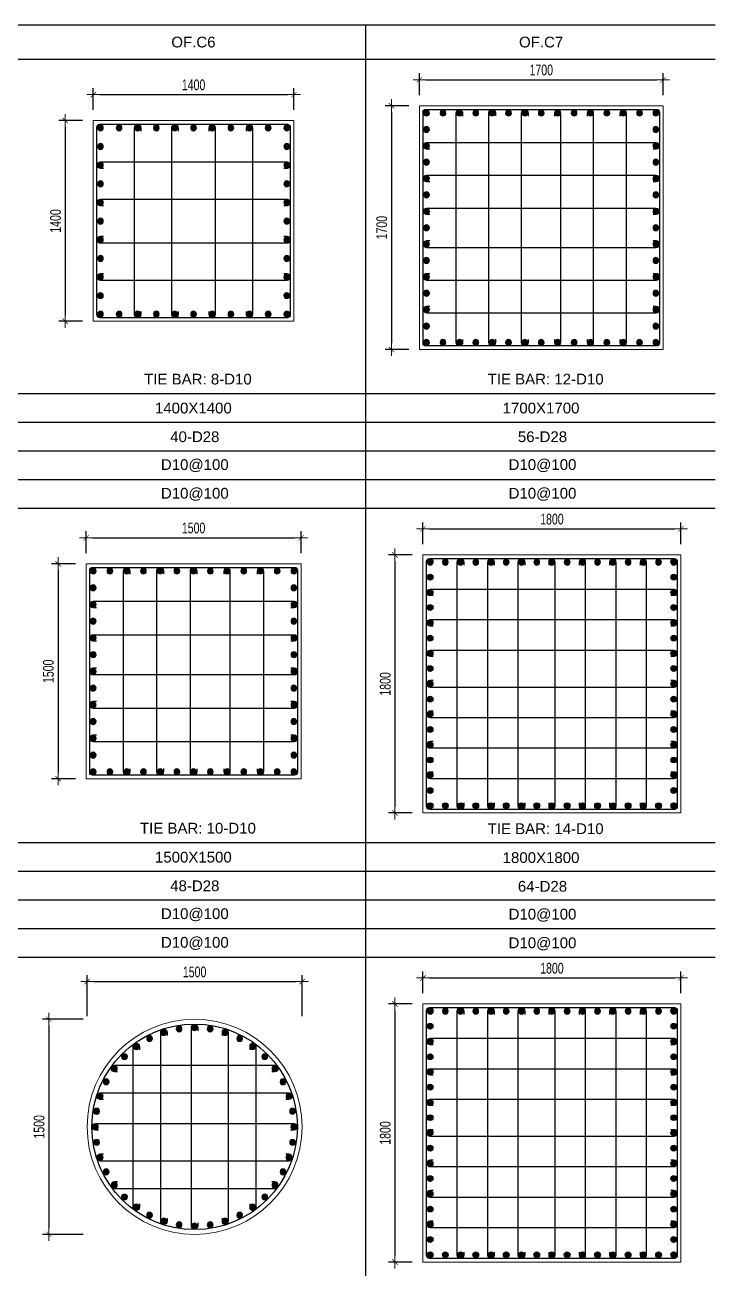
# Model space of a CAD drawing. Header units: millimetres. Extents: x 49323 to 380960, y -6102 to 181761.
# Drawn here: x 346985 to 351801, y 75214 to 83894 of the extents above; entities that cross this region are included whole.
import ezdxf
from ezdxf.enums import TextEntityAlignment as Align

# ---------------------------------------------------------------- set-up
doc = ezdxf.new("R2010")
doc.units = ezdxf.units.MM
doc.linetypes.add('CENTER2', pattern=[1.125, 0.75, -0.125, 0.125, -0.125])
doc.layers.get('Defpoints').update_dxf_attribs({"color": 151, "lineweight": 9})
for name, color, linetype in [('2', 2, 'Continuous'), ('CEN', 1, 'CENTER2'), ('STL', 3, 'Continuous'), ('TIT1', 3, 'Continuous')]:
    doc.layers.add(name, color=color, linetype=linetype)
doc.layers.add('NDC_S_CONTINUOUS', color=3, linetype='Continuous', lineweight=20)
doc.layers.add('NDC_S_DIM', color=1, linetype='Continuous', lineweight=15)
doc.styles.add('NDC_ARIAL', font='arial.ttf', dxfattribs={"width": 0.85})
doc.styles.add('NDC_DIM', font='', dxfattribs={"width": 0.75})
doc.styles.get('NDC_DIM').set_extended_font_data('Dotum')
doc.dimstyles.new('NDC_dim_30', dxfattribs={"dimscale": 30, "dimtxt": 2.5, "dimasz": 1.5, "dimexe": 1.5, "dimexo": 2.5, "dimgap": 1, "dimtad": 1, "dimdec": 0, "dimzin": 0, "dimdsep": 46, "dimtxsty": 'NDC_DIM', "dimblk": 'DIMMARK', "dimcen": 0.09, "dimdle": 1.2, "dimclrd": 1, "dimclre": 1, "dimclrt": 3, "dimadec": 0, "dimazin": 0, "dimtfac": 1, "dimtdec": 0, "dimtix": 1, "dimtofl": 0, "dimtmove": 0, "dimatfit": 3, "dimfxl": 8, "dimfxlon": 1, "dimtolj": 1, "dimtzin": 0, "dimarcsym": 0})

# ---------------------------------------------------------------- blocks, each defined once
blk = doc.blocks.new('8')
at = {"layer": '2'}
blk.add_hatch(color=256, dxfattribs=at).paths.add_polyline_path([(20, 0, 0.386127), (1.9, 19.9), (-1.9, 19.9, 0.386127), (-20, 0, 1)])
blk.add_circle((0, 0), 20, dxfattribs=at)
blk = doc.blocks.new('5')
at = {"layer": 'CEN', "rotation": 180}
blk.add_blockref('8', (0, 0), dxfattribs=at)
blk = doc.blocks.new('*U1890')
at = {"layer": 'STL', "xscale": -1}
blk.add_blockref('5', (0, 0), dxfattribs=at)
blk = doc.blocks.new('*U1881')
at = {"layer": 'NDC_S_DIM', "color": 0, "linetype": 'ByBlock', "lineweight": -2, "transparency": 16777216}
for p, rotation in [((295825.5, 68465.1), 27.00000000000001), ((295925.9, 68506.7), 18.00000000000001), ((296031.5, 68532), 8.999999999999943), ((296248.1, 68532), 351.0000000000001), ((296353.7, 68506.7), 342.0000000000001), ((296454, 68465.1), 333), ((295732.9, 68408.3), 36), ((296546.6, 68408.3), 324), ((295650.3, 68337.8), 45.00000000000001), ((296629.2, 68337.8), 315), ((295579.8, 68255.2), 54), ((296699.8, 68255.2), 306), ((295523, 68162.6), 63), ((296756.5, 68162.6), 297), ((295481.5, 68062.3), 72), ((296798.1, 68062.3), 288), ((295456.1, 67956.6), 81), ((296823.5, 67956.6), 279), ((295447.6, 67848.4), 90), ((296832, 67848.4), 270), ((295456.1, 67740.1), 99.00000000000001), ((296823.5, 67740.1), 261), ((295481.5, 67634.5), 108), ((296798.1, 67634.5), 252), ((295523, 67534.1), 117), ((296756.5, 67534.1), 243), ((295579.8, 67441.5), 126), ((296699.8, 67441.5), 234), ((295650.3, 67358.9), 135), ((296629.2, 67358.9), 225.0000000000001), ((295732.9, 67288.4), 144), ((296546.6, 67288.4), 216), ((295825.5, 67231.6), 153), ((295925.9, 67190), 162.0000000000001), ((296031.5, 67164.7), 171), ((296248.1, 67164.7), 189), ((296353.7, 67190), 197.9999999999999), ((296454, 67231.6), 207), ((296139.8, 67156.2), 180)]:
    blk.add_blockref('*U1890', p, dxfattribs=dict(at, rotation=rotation))
blk.add_blockref('*U1890', (296139.8, 68540.5), dxfattribs=at)
blk = doc.blocks.new('DIMMARK')
at = {"layer": 'NDC_S_DIM', "color": 1}
blk.add_line((-1.5, 0), (1, 0), dxfattribs=at)
at = {"layer": 'NDC_S_DIM', "color": 2, "const_width": 0.1}
blk.add_lwpolyline([(-0.42, -0.42), (0.42, 0.42)], dxfattribs=at)
blk = doc.blocks.new('*D1907')
at = {"layer": 'Defpoints', "color": 0, "ltscale": 40, "transparency": 16777216}
for p in [(348919.4, 77219.7), (347419.4, 76207), (348919.4, 76207)]:
    blk.add_point(p, dxfattribs=at)
at = {"layer": 'NDC_S_DIM', "color": 1, "lineweight": -2, "ltscale": 40, "transparency": 16777216}
for p, q in [((347419.4, 76979.7), (347419.4, 77264.7)), ((348919.4, 76979.7), (348919.4, 77264.7)), ((347464.4, 77219.7), (348874.4, 77219.7))]:
    blk.add_line(p, q, dxfattribs=at)
at = {"layer": 'NDC_S_DIM', "color": 1, "lineweight": -2, "ltscale": 40, "transparency": 16777216, "xscale": 45, "yscale": 45, "zscale": 45, "rotation": 180}
blk.add_blockref('DIMMARK', (347419.4, 77219.7), dxfattribs=at)
at = {"layer": 'NDC_S_DIM', "color": 1, "lineweight": -2, "ltscale": 40, "transparency": 16777216, "xscale": 45, "yscale": 45, "zscale": 45}
blk.add_blockref('DIMMARK', (348919.4, 77219.7), dxfattribs=at)
at = {"layer": 'NDC_S_DIM', "color": 3, "ltscale": 40, "transparency": 16777216, "insert": (348169.4, 77287.3), "char_height": 75, "attachment_point": 5, "style": 'NDC_DIM'}
blk.add_mtext('\\A1;1500', dxfattribs=at)
blk = doc.blocks.new('*D1908')
at = {"layer": 'Defpoints', "color": 0, "ltscale": 40, "transparency": 16777216}
for p in [(348169.4, 76957), (347152.1, 75457), (348169.4, 75457)]:
    blk.add_point(p, dxfattribs=at)
at = {"layer": 'NDC_S_DIM', "color": 1, "lineweight": -2, "ltscale": 40, "transparency": 16777216}
for p, q in [((347392.1, 76957), (347107.1, 76957)), ((347152.1, 76912), (347152.1, 75502)), ((347392.1, 75457), (347107.1, 75457))]:
    blk.add_line(p, q, dxfattribs=at)
at = {"layer": 'NDC_S_DIM', "color": 1, "lineweight": -2, "ltscale": 40, "transparency": 16777216, "xscale": 45, "yscale": 45, "zscale": 45}
for p, rotation in [((347152.1, 76957), 90), ((347152.1, 75457), 270)]:
    blk.add_blockref('DIMMARK', p, dxfattribs=dict(at, rotation=rotation))
at = {"layer": 'NDC_S_DIM', "color": 3, "ltscale": 40, "transparency": 16777216, "insert": (347084.5, 76207), "char_height": 75, "attachment_point": 5, "rotation": 90, "style": 'NDC_DIM'}
blk.add_mtext('\\A1;1500', dxfattribs=at)
blk = doc.blocks.new('*D1909')
at = {"layer": 'Defpoints', "color": 0, "ltscale": 40, "transparency": 16777216}
for p in [(348912.3, 80316.3), (347412.3, 80134.8), (348912.3, 80134.8)]:
    blk.add_point(p, dxfattribs=at)
at = {"layer": 'NDC_S_DIM', "color": 1, "lineweight": -2, "ltscale": 40, "transparency": 16777216}
for p, q in [((347412.3, 80209.8), (347412.3, 80361.3)), ((347457.3, 80316.3), (348867.3, 80316.3)), ((348912.3, 80209.8), (348912.3, 80361.3))]:
    blk.add_line(p, q, dxfattribs=at)
at = {"layer": 'NDC_S_DIM', "color": 1, "lineweight": -2, "ltscale": 40, "transparency": 16777216, "xscale": 45, "yscale": 45, "zscale": 45, "rotation": 180}
blk.add_blockref('DIMMARK', (347412.3, 80316.3), dxfattribs=at)
at = {"layer": 'NDC_S_DIM', "color": 1, "lineweight": -2, "ltscale": 40, "transparency": 16777216, "xscale": 45, "yscale": 45, "zscale": 45}
blk.add_blockref('DIMMARK', (348912.3, 80316.3), dxfattribs=at)
at = {"layer": 'NDC_S_DIM', "color": 3, "ltscale": 40, "transparency": 16777216, "insert": (348162.3, 80383.9), "char_height": 75, "attachment_point": 5, "style": 'NDC_DIM'}
blk.add_mtext('\\A1;1500', dxfattribs=at)
blk = doc.blocks.new('*D1910')
at = {"layer": 'Defpoints', "color": 0, "ltscale": 40, "transparency": 16777216}
for p in [(347412.3, 80134.8), (347216.9, 78634.8), (347412.3, 78634.8)]:
    blk.add_point(p, dxfattribs=at)
at = {"layer": 'NDC_S_DIM', "color": 1, "lineweight": -2, "ltscale": 40, "transparency": 16777216}
for p, q in [((347337.3, 80134.8), (347171.9, 80134.8)), ((347216.9, 80089.8), (347216.9, 78679.8)), ((347337.3, 78634.8), (347171.9, 78634.8))]:
    blk.add_line(p, q, dxfattribs=at)
at = {"layer": 'NDC_S_DIM', "color": 1, "lineweight": -2, "ltscale": 40, "transparency": 16777216, "xscale": 45, "yscale": 45, "zscale": 45}
for p, rotation in [((347216.9, 80134.8), 90), ((347216.9, 78634.8), 270)]:
    blk.add_blockref('DIMMARK', p, dxfattribs=dict(at, rotation=rotation))
at = {"layer": 'NDC_S_DIM', "color": 3, "ltscale": 40, "transparency": 16777216, "insert": (347149.3, 79384.8), "char_height": 75, "attachment_point": 5, "rotation": 90, "style": 'NDC_DIM'}
blk.add_mtext('\\A1;1500', dxfattribs=at)
blk = doc.blocks.new('*U1893')
at = {"layer": 'STL', "xscale": -1, "rotation": 270}
blk.add_blockref('5', (0, 0), dxfattribs=at)
blk = doc.blocks.new('*U1894')
at = {"layer": 'NDC_S_DIM', "color": 0, "linetype": 'ByBlock', "lineweight": -2, "transparency": 16777216}
for p in [(306243.8, 76813.8), (306360.5, 76813.8), (306477.2, 76813.8), (306593.9, 76813.8), (306710.6, 76813.8), (306827.3, 76813.8), (306944, 76813.8), (307060.7, 76813.8), (307177.4, 76813.8), (307294.1, 76813.8), (307410.8, 76813.8), (307527.5, 76813.8), (307644.2, 76813.8)]:
    blk.add_blockref('*U1893', p, dxfattribs=at)
blk = doc.blocks.new('*U1895')
at = {"layer": 'STL', "xscale": -1, "rotation": 270}
blk.add_blockref('5', (0, 0), dxfattribs=at)
blk = doc.blocks.new('*U1896')
at = {"layer": 'NDC_S_DIM', "color": 0, "linetype": 'ByBlock', "lineweight": -2, "transparency": 16777216}
for p in [(306243.8, 76813.8), (306360.5, 76813.8), (306477.2, 76813.8), (306593.9, 76813.8), (306710.6, 76813.8), (306827.3, 76813.8), (306944, 76813.8), (307060.7, 76813.8), (307177.4, 76813.8), (307294.1, 76813.8), (307410.8, 76813.8), (307527.5, 76813.8), (307644.2, 76813.8)]:
    blk.add_blockref('*U1895', p, dxfattribs=at)
blk = doc.blocks.new('*U1897')
at = {"layer": 'STL', "xscale": -1, "rotation": 270}
blk.add_blockref('5', (0, 0), dxfattribs=at)
blk = doc.blocks.new('*U1898')
at = {"layer": 'NDC_S_DIM', "color": 0, "linetype": 'ByBlock', "lineweight": -2, "transparency": 16777216}
for p in [(306243.8, 76813.8), (306360.5, 76813.8), (306477.2, 76813.8), (306593.9, 76813.8), (306710.6, 76813.8), (306827.3, 76813.8), (306944, 76813.8), (307060.7, 76813.8), (307177.4, 76813.8), (307294.1, 76813.8), (307410.8, 76813.8), (307527.5, 76813.8), (307644.2, 76813.8)]:
    blk.add_blockref('*U1897', p, dxfattribs=at)
blk = doc.blocks.new('*U1891')
at = {"layer": 'STL', "xscale": -1, "rotation": 270}
blk.add_blockref('5', (0, 0), dxfattribs=at)
blk = doc.blocks.new('*U1892')
at = {"layer": 'NDC_S_DIM', "color": 0, "linetype": 'ByBlock', "lineweight": -2, "transparency": 16777216}
for p in [(306243.8, 76813.8), (306360.5, 76813.8), (306477.2, 76813.8), (306593.9, 76813.8), (306710.6, 76813.8), (306827.3, 76813.8), (306944, 76813.8), (307060.7, 76813.8), (307177.4, 76813.8), (307294.1, 76813.8), (307410.8, 76813.8), (307527.5, 76813.8), (307644.2, 76813.8)]:
    blk.add_blockref('*U1891', p, dxfattribs=at)
blk = doc.blocks.new('*D1911')
at = {"layer": 'Defpoints', "color": 0, "ltscale": 40, "transparency": 16777216}
for p in [(348862.3, 83407.6), (347462.3, 83226), (348862.3, 83226)]:
    blk.add_point(p, dxfattribs=at)
at = {"layer": 'NDC_S_DIM', "color": 1, "lineweight": -2, "ltscale": 40, "transparency": 16777216}
for p, q in [((347462.3, 83301), (347462.3, 83452.6)), ((348862.3, 83301), (348862.3, 83452.6)), ((347507.3, 83407.6), (348817.3, 83407.6))]:
    blk.add_line(p, q, dxfattribs=at)
at = {"layer": 'NDC_S_DIM', "color": 1, "lineweight": -2, "ltscale": 40, "transparency": 16777216, "xscale": 45, "yscale": 45, "zscale": 45, "rotation": 180}
blk.add_blockref('DIMMARK', (347462.3, 83407.6), dxfattribs=at)
at = {"layer": 'NDC_S_DIM', "color": 1, "lineweight": -2, "ltscale": 40, "transparency": 16777216, "xscale": 45, "yscale": 45, "zscale": 45}
blk.add_blockref('DIMMARK', (348862.3, 83407.6), dxfattribs=at)
at = {"layer": 'NDC_S_DIM', "color": 3, "ltscale": 40, "transparency": 16777216, "insert": (348162.3, 83475.2), "char_height": 75, "attachment_point": 5, "style": 'NDC_DIM'}
blk.add_mtext('\\A1;1400', dxfattribs=at)
blk = doc.blocks.new('*D1912')
at = {"layer": 'Defpoints', "color": 0, "ltscale": 40, "transparency": 16777216}
for p in [(347462.3, 83226), (347266.9, 81826), (347462.3, 81826)]:
    blk.add_point(p, dxfattribs=at)
at = {"layer": 'NDC_S_DIM', "color": 1, "lineweight": -2, "ltscale": 40, "transparency": 16777216}
for p, q in [((347387.3, 83226), (347221.9, 83226)), ((347266.9, 83181), (347266.9, 81871)), ((347387.3, 81826), (347221.9, 81826))]:
    blk.add_line(p, q, dxfattribs=at)
at = {"layer": 'NDC_S_DIM', "color": 1, "lineweight": -2, "ltscale": 40, "transparency": 16777216, "xscale": 45, "yscale": 45, "zscale": 45}
for p, rotation in [((347266.9, 83226), 90), ((347266.9, 81826), 270)]:
    blk.add_blockref('DIMMARK', p, dxfattribs=dict(at, rotation=rotation))
at = {"layer": 'NDC_S_DIM', "color": 3, "ltscale": 40, "transparency": 16777216, "insert": (347199.3, 82526), "char_height": 75, "attachment_point": 5, "rotation": 90, "style": 'NDC_DIM'}
blk.add_mtext('\\A1;1400', dxfattribs=at)
blk = doc.blocks.new('*U1882')
at = {"layer": 'STL', "xscale": -1, "rotation": 270}
blk.add_blockref('5', (0, 0), dxfattribs=at)
blk = doc.blocks.new('*U1883')
at = {"layer": 'NDC_S_DIM', "color": 0, "linetype": 'ByBlock', "lineweight": -2, "transparency": 16777216}
for p in [(306343.8, 79984.3), (306473.8, 79984.3), (306603.8, 79984.3), (306733.9, 79984.3), (306863.9, 79984.3), (306994, 79984.3), (307124, 79984.3), (307254.1, 79984.3), (307384.1, 79984.3), (307514.2, 79984.3), (307644.2, 79984.3)]:
    blk.add_blockref('*U1882', p, dxfattribs=at)
blk = doc.blocks.new('*U1851')
at = {"layer": 'STL', "xscale": -1, "rotation": 270}
blk.add_blockref('5', (0, 0), dxfattribs=at)
blk = doc.blocks.new('*U1852')
at = {"layer": 'NDC_S_DIM', "color": 0, "linetype": 'ByBlock', "lineweight": -2, "transparency": 16777216}
for p in [(306343.8, 79984.3), (306473.8, 79984.3), (306603.8, 79984.3), (306733.9, 79984.3), (306863.9, 79984.3), (306994, 79984.3), (307124, 79984.3), (307254.1, 79984.3), (307384.1, 79984.3), (307514.2, 79984.3), (307644.2, 79984.3)]:
    blk.add_blockref('*U1851', p, dxfattribs=at)
blk = doc.blocks.new('*U1833')
at = {"layer": 'STL', "xscale": -1, "rotation": 270}
blk.add_blockref('5', (0, 0), dxfattribs=at)
blk = doc.blocks.new('*U1834')
at = {"layer": 'NDC_S_DIM', "color": 0, "linetype": 'ByBlock', "lineweight": -2, "transparency": 16777216}
for p in [(306343.8, 79984.3), (306473.8, 79984.3), (306603.8, 79984.3), (306733.9, 79984.3), (306863.9, 79984.3), (306994, 79984.3), (307124, 79984.3), (307254.1, 79984.3), (307384.1, 79984.3), (307514.2, 79984.3), (307644.2, 79984.3)]:
    blk.add_blockref('*U1833', p, dxfattribs=at)
blk = doc.blocks.new('*U1835')
at = {"layer": 'STL', "xscale": -1, "rotation": 270}
blk.add_blockref('5', (0, 0), dxfattribs=at)
blk = doc.blocks.new('*U1836')
at = {"layer": 'NDC_S_DIM', "color": 0, "linetype": 'ByBlock', "lineweight": -2, "transparency": 16777216}
for p in [(306343.8, 79984.3), (306473.8, 79984.3), (306603.8, 79984.3), (306733.9, 79984.3), (306863.9, 79984.3), (306994, 79984.3), (307124, 79984.3), (307254.1, 79984.3), (307384.1, 79984.3), (307514.2, 79984.3), (307644.2, 79984.3)]:
    blk.add_blockref('*U1835', p, dxfattribs=at)
blk = doc.blocks.new('*D1923')
at = {"layer": 'Defpoints', "color": 0, "ltscale": 40, "transparency": 16777216}
for p in [(351562.7, 77245.5), (349762.7, 77063.9), (351562.7, 77063.9)]:
    blk.add_point(p, dxfattribs=at)
at = {"layer": 'NDC_S_DIM', "color": 1, "lineweight": -2, "ltscale": 40, "transparency": 16777216}
for p, q in [((349762.7, 77138.9), (349762.7, 77290.5)), ((351562.7, 77138.9), (351562.7, 77290.5)), ((349807.7, 77245.5), (351517.7, 77245.5))]:
    blk.add_line(p, q, dxfattribs=at)
at = {"layer": 'NDC_S_DIM', "color": 1, "lineweight": -2, "ltscale": 40, "transparency": 16777216, "xscale": 45, "yscale": 45, "zscale": 45, "rotation": 180}
blk.add_blockref('DIMMARK', (349762.7, 77245.5), dxfattribs=at)
at = {"layer": 'NDC_S_DIM', "color": 1, "lineweight": -2, "ltscale": 40, "transparency": 16777216, "xscale": 45, "yscale": 45, "zscale": 45}
blk.add_blockref('DIMMARK', (351562.7, 77245.5), dxfattribs=at)
at = {"layer": 'NDC_S_DIM', "color": 3, "ltscale": 40, "transparency": 16777216, "insert": (350662.7, 77313.1), "char_height": 75, "attachment_point": 5, "style": 'NDC_DIM'}
blk.add_mtext('\\A1;1800', dxfattribs=at)
blk = doc.blocks.new('*D1924')
at = {"layer": 'Defpoints', "color": 0, "ltscale": 40, "transparency": 16777216}
for p in [(349762.7, 77063.9), (349567.4, 75263.9), (349762.7, 75263.9)]:
    blk.add_point(p, dxfattribs=at)
at = {"layer": 'NDC_S_DIM', "color": 1, "lineweight": -2, "ltscale": 40, "transparency": 16777216}
for p, q in [((349687.7, 77063.9), (349522.4, 77063.9)), ((349567.4, 77018.9), (349567.4, 75308.9)), ((349687.7, 75263.9), (349522.4, 75263.9))]:
    blk.add_line(p, q, dxfattribs=at)
at = {"layer": 'NDC_S_DIM', "color": 1, "lineweight": -2, "ltscale": 40, "transparency": 16777216, "xscale": 45, "yscale": 45, "zscale": 45}
for p, rotation in [((349567.4, 77063.9), 90), ((349567.4, 75263.9), 270)]:
    blk.add_blockref('DIMMARK', p, dxfattribs=dict(at, rotation=rotation))
at = {"layer": 'NDC_S_DIM', "color": 3, "ltscale": 40, "transparency": 16777216, "insert": (349499.8, 76163.9), "char_height": 75, "attachment_point": 5, "rotation": 90, "style": 'NDC_DIM'}
blk.add_mtext('\\A1;1800', dxfattribs=at)
blk = doc.blocks.new('*U1866')
at = {"layer": 'STL', "xscale": -1, "rotation": 270}
blk.add_blockref('5', (0, 0), dxfattribs=at)
blk = doc.blocks.new('*U1867')
at = {"layer": 'NDC_S_DIM', "color": 0, "linetype": 'ByBlock', "lineweight": -2, "transparency": 16777216}
for p in [(308694.2, 70751.5), (308800.5, 70751.5), (308906.8, 70751.5), (309013.1, 70751.5), (309119.4, 70751.5), (309225.6, 70751.5), (309331.9, 70751.5), (309438.2, 70751.5), (309544.5, 70751.5), (309650.7, 70751.5), (309757, 70751.5), (309863.3, 70751.5), (309969.6, 70751.5), (310075.9, 70751.5), (310182.1, 70751.5), (310288.4, 70751.5), (310394.7, 70751.5)]:
    blk.add_blockref('*U1866', p, dxfattribs=at)
blk = doc.blocks.new('*U1868')
at = {"layer": 'STL', "xscale": -1, "rotation": 270}
blk.add_blockref('5', (0, 0), dxfattribs=at)
blk = doc.blocks.new('*U1869')
at = {"layer": 'NDC_S_DIM', "color": 0, "linetype": 'ByBlock', "lineweight": -2, "transparency": 16777216}
for p in [(308694.2, 70751.5), (308800.5, 70751.5), (308906.8, 70751.5), (309013.1, 70751.5), (309119.4, 70751.5), (309225.6, 70751.5), (309331.9, 70751.5), (309438.2, 70751.5), (309544.5, 70751.5), (309650.7, 70751.5), (309757, 70751.5), (309863.3, 70751.5), (309969.6, 70751.5), (310075.9, 70751.5), (310182.1, 70751.5), (310288.4, 70751.5), (310394.7, 70751.5)]:
    blk.add_blockref('*U1868', p, dxfattribs=at)
blk = doc.blocks.new('*U1848')
at = {"layer": 'STL', "xscale": -1, "rotation": 270}
blk.add_blockref('5', (0, 0), dxfattribs=at)
blk = doc.blocks.new('*U1874')
at = {"layer": 'NDC_S_DIM', "color": 0, "linetype": 'ByBlock', "lineweight": -2, "transparency": 16777216}
for p in [(308694.2, 70751.5), (308800.5, 70751.5), (308906.8, 70751.5), (309013.1, 70751.5), (309119.4, 70751.5), (309225.6, 70751.5), (309331.9, 70751.5), (309438.2, 70751.5), (309544.5, 70751.5), (309650.7, 70751.5), (309757, 70751.5), (309863.3, 70751.5), (309969.6, 70751.5), (310075.9, 70751.5), (310182.1, 70751.5), (310288.4, 70751.5), (310394.7, 70751.5)]:
    blk.add_blockref('*U1848', p, dxfattribs=at)
blk = doc.blocks.new('*U1864')
at = {"layer": 'STL', "xscale": -1, "rotation": 270}
blk.add_blockref('5', (0, 0), dxfattribs=at)
blk = doc.blocks.new('*U1865')
at = {"layer": 'NDC_S_DIM', "color": 0, "linetype": 'ByBlock', "lineweight": -2, "transparency": 16777216}
for p in [(308694.2, 70751.5), (308800.5, 70751.5), (308906.8, 70751.5), (309013.1, 70751.5), (309119.4, 70751.5), (309225.6, 70751.5), (309331.9, 70751.5), (309438.2, 70751.5), (309544.5, 70751.5), (309650.7, 70751.5), (309757, 70751.5), (309863.3, 70751.5), (309969.6, 70751.5), (310075.9, 70751.5), (310182.1, 70751.5), (310288.4, 70751.5), (310394.7, 70751.5)]:
    blk.add_blockref('*U1864', p, dxfattribs=at)
blk = doc.blocks.new('*D1925')
at = {"layer": 'Defpoints', "color": 0, "ltscale": 40, "transparency": 16777216}
for p in [(351562.7, 80378.2), (349762.7, 80196.6), (351562.7, 80196.6)]:
    blk.add_point(p, dxfattribs=at)
at = {"layer": 'NDC_S_DIM', "color": 1, "lineweight": -2, "ltscale": 40, "transparency": 16777216}
for p, q in [((349762.7, 80271.6), (349762.7, 80423.2)), ((349807.7, 80378.2), (351517.7, 80378.2)), ((351562.7, 80271.6), (351562.7, 80423.2))]:
    blk.add_line(p, q, dxfattribs=at)
at = {"layer": 'NDC_S_DIM', "color": 1, "lineweight": -2, "ltscale": 40, "transparency": 16777216, "xscale": 45, "yscale": 45, "zscale": 45, "rotation": 180}
blk.add_blockref('DIMMARK', (349762.7, 80378.2), dxfattribs=at)
at = {"layer": 'NDC_S_DIM', "color": 1, "lineweight": -2, "ltscale": 40, "transparency": 16777216, "xscale": 45, "yscale": 45, "zscale": 45}
blk.add_blockref('DIMMARK', (351562.7, 80378.2), dxfattribs=at)
at = {"layer": 'NDC_S_DIM', "color": 3, "ltscale": 40, "transparency": 16777216, "insert": (350662.7, 80445.8), "char_height": 75, "attachment_point": 5, "style": 'NDC_DIM'}
blk.add_mtext('\\A1;1800', dxfattribs=at)
blk = doc.blocks.new('*D1926')
at = {"layer": 'Defpoints', "color": 0, "ltscale": 40, "transparency": 16777216}
for p in [(349762.7, 80196.6), (349567.4, 78396.6), (349762.7, 78396.6)]:
    blk.add_point(p, dxfattribs=at)
at = {"layer": 'NDC_S_DIM', "color": 1, "lineweight": -2, "ltscale": 40, "transparency": 16777216}
for p, q in [((349687.7, 80196.6), (349522.4, 80196.6)), ((349567.4, 80151.6), (349567.4, 78441.6)), ((349687.7, 78396.6), (349522.4, 78396.6))]:
    blk.add_line(p, q, dxfattribs=at)
at = {"layer": 'NDC_S_DIM', "color": 1, "lineweight": -2, "ltscale": 40, "transparency": 16777216, "xscale": 45, "yscale": 45, "zscale": 45}
for p, rotation in [((349567.4, 80196.6), 90), ((349567.4, 78396.6), 270)]:
    blk.add_blockref('DIMMARK', p, dxfattribs=dict(at, rotation=rotation))
at = {"layer": 'NDC_S_DIM', "color": 3, "ltscale": 40, "transparency": 16777216, "insert": (349499.8, 79296.6), "char_height": 75, "attachment_point": 5, "rotation": 90, "style": 'NDC_DIM'}
blk.add_mtext('\\A1;1800', dxfattribs=at)
blk = doc.blocks.new('*U1837')
at = {"layer": 'STL', "xscale": -1, "rotation": 270}
blk.add_blockref('5', (0, 0), dxfattribs=at)
blk = doc.blocks.new('*U1838')
at = {"layer": 'NDC_S_DIM', "color": 0, "linetype": 'ByBlock', "lineweight": -2, "transparency": 16777216}
for p in [(308694.2, 70751.5), (308800.5, 70751.5), (308906.8, 70751.5), (309013.1, 70751.5), (309119.4, 70751.5), (309225.6, 70751.5), (309331.9, 70751.5), (309438.2, 70751.5), (309544.5, 70751.5), (309650.7, 70751.5), (309757, 70751.5), (309863.3, 70751.5), (309969.6, 70751.5), (310075.9, 70751.5), (310182.1, 70751.5), (310288.4, 70751.5), (310394.7, 70751.5)]:
    blk.add_blockref('*U1837', p, dxfattribs=at)
blk = doc.blocks.new('*U1875')
at = {"layer": 'STL', "xscale": -1, "rotation": 270}
blk.add_blockref('5', (0, 0), dxfattribs=at)
blk = doc.blocks.new('*U1876')
at = {"layer": 'NDC_S_DIM', "color": 0, "linetype": 'ByBlock', "lineweight": -2, "transparency": 16777216}
for p in [(308694.2, 70751.5), (308800.5, 70751.5), (308906.8, 70751.5), (309013.1, 70751.5), (309119.4, 70751.5), (309225.6, 70751.5), (309331.9, 70751.5), (309438.2, 70751.5), (309544.5, 70751.5), (309650.7, 70751.5), (309757, 70751.5), (309863.3, 70751.5), (309969.6, 70751.5), (310075.9, 70751.5), (310182.1, 70751.5), (310288.4, 70751.5), (310394.7, 70751.5)]:
    blk.add_blockref('*U1875', p, dxfattribs=at)
blk = doc.blocks.new('*U1877')
at = {"layer": 'STL', "xscale": -1, "rotation": 270}
blk.add_blockref('5', (0, 0), dxfattribs=at)
blk = doc.blocks.new('*U1878')
at = {"layer": 'NDC_S_DIM', "color": 0, "linetype": 'ByBlock', "lineweight": -2, "transparency": 16777216}
for p in [(308694.2, 70751.5), (308800.5, 70751.5), (308906.8, 70751.5), (309013.1, 70751.5), (309119.4, 70751.5), (309225.6, 70751.5), (309331.9, 70751.5), (309438.2, 70751.5), (309544.5, 70751.5), (309650.7, 70751.5), (309757, 70751.5), (309863.3, 70751.5), (309969.6, 70751.5), (310075.9, 70751.5), (310182.1, 70751.5), (310288.4, 70751.5), (310394.7, 70751.5)]:
    blk.add_blockref('*U1877', p, dxfattribs=at)
blk = doc.blocks.new('*U1872')
at = {"layer": 'STL', "xscale": -1, "rotation": 270}
blk.add_blockref('5', (0, 0), dxfattribs=at)
blk = doc.blocks.new('*U1873')
at = {"layer": 'NDC_S_DIM', "color": 0, "linetype": 'ByBlock', "lineweight": -2, "transparency": 16777216}
for p in [(308694.2, 70751.5), (308800.5, 70751.5), (308906.8, 70751.5), (309013.1, 70751.5), (309119.4, 70751.5), (309225.6, 70751.5), (309331.9, 70751.5), (309438.2, 70751.5), (309544.5, 70751.5), (309650.7, 70751.5), (309757, 70751.5), (309863.3, 70751.5), (309969.6, 70751.5), (310075.9, 70751.5), (310182.1, 70751.5), (310288.4, 70751.5), (310394.7, 70751.5)]:
    blk.add_blockref('*U1872', p, dxfattribs=at)
blk = doc.blocks.new('*U1879')
at = {"layer": 'STL', "xscale": -1, "rotation": 270}
blk.add_blockref('5', (0, 0), dxfattribs=at)
blk = doc.blocks.new('*U1853')
at = {"layer": 'NDC_S_DIM', "color": 0, "linetype": 'ByBlock', "lineweight": -2, "transparency": 16777216}
for p in [(299692.7, 70167.6), (299807.1, 70167.6), (299921.4, 70167.6), (300035.7, 70167.6), (300150, 70167.6), (300264.3, 70167.6), (300378.6, 70167.6), (300493, 70167.6), (300607.3, 70167.6), (300721.6, 70167.6), (300835.9, 70167.6), (300950.2, 70167.6), (301064.6, 70167.6), (301178.9, 70167.6), (301293.2, 70167.6)]:
    blk.add_blockref('*U1879', p, dxfattribs=at)
blk = doc.blocks.new('*U1854')
at = {"layer": 'STL', "xscale": -1, "rotation": 270}
blk.add_blockref('5', (0, 0), dxfattribs=at)
blk = doc.blocks.new('*U1855')
at = {"layer": 'NDC_S_DIM', "color": 0, "linetype": 'ByBlock', "lineweight": -2, "transparency": 16777216}
for p in [(299692.7, 70167.6), (299807.1, 70167.6), (299921.4, 70167.6), (300035.7, 70167.6), (300150, 70167.6), (300264.3, 70167.6), (300378.6, 70167.6), (300493, 70167.6), (300607.3, 70167.6), (300721.6, 70167.6), (300835.9, 70167.6), (300950.2, 70167.6), (301064.6, 70167.6), (301178.9, 70167.6), (301293.2, 70167.6)]:
    blk.add_blockref('*U1854', p, dxfattribs=at)
blk = doc.blocks.new('*U1856')
at = {"layer": 'STL', "xscale": -1, "rotation": 270}
blk.add_blockref('5', (0, 0), dxfattribs=at)
blk = doc.blocks.new('*U1857')
at = {"layer": 'NDC_S_DIM', "color": 0, "linetype": 'ByBlock', "lineweight": -2, "transparency": 16777216}
for p in [(299692.7, 70167.6), (299807.1, 70167.6), (299921.4, 70167.6), (300035.7, 70167.6), (300150, 70167.6), (300264.3, 70167.6), (300378.6, 70167.6), (300493, 70167.6), (300607.3, 70167.6), (300721.6, 70167.6), (300835.9, 70167.6), (300950.2, 70167.6), (301064.6, 70167.6), (301178.9, 70167.6), (301293.2, 70167.6)]:
    blk.add_blockref('*U1856', p, dxfattribs=at)
blk = doc.blocks.new('*U1849')
at = {"layer": 'STL', "xscale": -1, "rotation": 270}
blk.add_blockref('5', (0, 0), dxfattribs=at)
blk = doc.blocks.new('*U1850')
at = {"layer": 'NDC_S_DIM', "color": 0, "linetype": 'ByBlock', "lineweight": -2, "transparency": 16777216}
for p in [(299692.7, 70167.6), (299807.1, 70167.6), (299921.4, 70167.6), (300035.7, 70167.6), (300150, 70167.6), (300264.3, 70167.6), (300378.6, 70167.6), (300493, 70167.6), (300607.3, 70167.6), (300721.6, 70167.6), (300835.9, 70167.6), (300950.2, 70167.6), (301064.6, 70167.6), (301178.9, 70167.6), (301293.2, 70167.6)]:
    blk.add_blockref('*U1849', p, dxfattribs=at)
blk = doc.blocks.new('*D1927')
at = {"layer": 'Defpoints', "color": 0, "ltscale": 40, "transparency": 16777216}
for p in [(351438.3, 83511.3), (349738.3, 83329.7), (351438.3, 83329.7)]:
    blk.add_point(p, dxfattribs=at)
at = {"layer": 'NDC_S_DIM', "color": 1, "lineweight": -2, "ltscale": 40, "transparency": 16777216}
for p, q in [((349738.3, 83404.7), (349738.3, 83556.3)), ((349783.3, 83511.3), (351393.3, 83511.3)), ((351438.3, 83404.7), (351438.3, 83556.3))]:
    blk.add_line(p, q, dxfattribs=at)
at = {"layer": 'NDC_S_DIM', "color": 1, "lineweight": -2, "ltscale": 40, "transparency": 16777216, "xscale": 45, "yscale": 45, "zscale": 45, "rotation": 180}
blk.add_blockref('DIMMARK', (349738.3, 83511.3), dxfattribs=at)
at = {"layer": 'NDC_S_DIM', "color": 1, "lineweight": -2, "ltscale": 40, "transparency": 16777216, "xscale": 45, "yscale": 45, "zscale": 45}
blk.add_blockref('DIMMARK', (351438.3, 83511.3), dxfattribs=at)
at = {"layer": 'NDC_S_DIM', "color": 3, "ltscale": 40, "transparency": 16777216, "insert": (350588.3, 83578.9), "char_height": 75, "attachment_point": 5, "style": 'NDC_DIM'}
blk.add_mtext('\\A1;1700', dxfattribs=at)
blk = doc.blocks.new('*D1928')
at = {"layer": 'Defpoints', "color": 0, "ltscale": 40, "transparency": 16777216}
for p in [(349738.3, 83329.7), (349543, 81629.7), (349738.3, 81629.7)]:
    blk.add_point(p, dxfattribs=at)
at = {"layer": 'NDC_S_DIM', "color": 1, "lineweight": -2, "ltscale": 40, "transparency": 16777216}
for p, q in [((349663.3, 83329.7), (349498, 83329.7)), ((349543, 83284.7), (349543, 81674.7)), ((349663.3, 81629.7), (349498, 81629.7))]:
    blk.add_line(p, q, dxfattribs=at)
at = {"layer": 'NDC_S_DIM', "color": 1, "lineweight": -2, "ltscale": 40, "transparency": 16777216, "xscale": 45, "yscale": 45, "zscale": 45}
for p, rotation in [((349543, 83329.7), 90), ((349543, 81629.7), 270)]:
    blk.add_blockref('DIMMARK', p, dxfattribs=dict(at, rotation=rotation))
at = {"layer": 'NDC_S_DIM', "color": 3, "ltscale": 40, "transparency": 16777216, "insert": (349475.4, 82479.7), "char_height": 75, "attachment_point": 5, "rotation": 90, "style": 'NDC_DIM'}
blk.add_mtext('\\A1;1700', dxfattribs=at)

msp = doc.modelspace()

# ---------------------------------------------------------------- linework, layer by layer
at = {"layer": '2', "lineweight": -2, "ltscale": 1000}
for points in [[(351413.3, 83284.7), (351413.3, 81674.7, -0.414214), (351393.3, 81654.7), (349783.3, 81654.7, -0.414214), (349763.3, 81674.7), (349763.3, 83284.7, -0.414214), (349783.3, 83304.7), (351393.3, 83304.7, -0.414214)], [(348837.3, 83181), (348837.3, 81871, -0.414214), (348817.3, 81851), (347507.3, 81851, -0.414214), (347487.3, 81871), (347487.3, 83181, -0.414214), (347507.3, 83201), (348817.3, 83201, -0.414214)], [(351537.7, 80151.6), (351537.7, 78441.6, -0.414214), (351517.7, 78421.6), (349807.7, 78421.6, -0.414214), (349787.7, 78441.6), (349787.7, 80151.6, -0.414214), (349807.7, 80171.6), (351517.7, 80171.6, -0.414214)], [(348887.3, 80089.8), (348887.3, 78679.8, -0.414214), (348867.3, 78659.8), (347457.3, 78659.8, -0.414214), (347437.3, 78679.8), (347437.3, 80089.8, -0.414214), (347457.3, 80109.8), (348867.3, 80109.8, -0.414214)], [(351537.7, 77018.9), (351537.7, 75308.9, -0.414214), (351517.7, 75288.9), (349807.7, 75288.9, -0.414214), (349787.7, 75308.9), (349787.7, 77018.9, -0.414214), (349807.7, 77038.9), (351517.7, 77038.9, -0.414214)]]:
    msp.add_lwpolyline(points, format="xyb", close=True, dxfattribs=at)
at = {"layer": '2'}
for points in [[(350039.3, 81699.4), (350039.3, 81677.2, -1), (349994.2, 81677.2), (349994.2, 83279.2, -1), (350039.3, 83279.2), (350039.3, 83257.1)], [(350267.9, 81700.8), (350267.9, 81678.7, -1), (350222.9, 81678.7), (350222.9, 83280.7, -1), (350267.9, 83280.7), (350267.9, 83258.6)], [(350496.5, 81699.4), (350496.5, 81677.2, -1), (350451.5, 81677.2), (350451.5, 83279.2, -1), (350496.5, 83279.2), (350496.5, 83257.1)], [(350680.2, 81699.4), (350680.2, 81677.2, 1), (350725.2, 81677.2), (350725.2, 83279.2, 1), (350680.2, 83279.2), (350680.2, 83257.1)], [(350908.8, 81699.4), (350908.8, 81677.2, 1), (350953.8, 81677.2), (350953.8, 83279.2, 1), (350908.8, 83279.2), (350908.8, 83257.1)], [(351137.4, 81699.4), (351137.4, 81677.2, 1), (351182.5, 81677.2), (351182.5, 83279.2, 1), (351137.4, 83279.2), (351137.4, 83257.1)], [(347794.6, 81895.7), (347794.6, 81873.5, -1), (347749.6, 81873.5), (347749.6, 83175.5, -1), (347794.6, 83175.5), (347794.6, 83153.4)], [(348054.7, 81895.7), (348054.7, 81873.5, -1), (348009.7, 81873.5), (348009.7, 83175.5, -1), (348054.7, 83175.5), (348054.7, 83153.4)], [(348269.8, 81895.7), (348269.8, 81873.5, 1), (348314.8, 81873.5), (348314.8, 83175.5, 1), (348269.8, 83175.5), (348269.8, 83153.4)], [(348529.9, 81895.7), (348529.9, 81873.5, 1), (348574.9, 81873.5), (348574.9, 83175.5, 1), (348529.9, 83175.5), (348529.9, 83153.4)], [(349810.3, 83028.1), (349788.1, 83028.1, -1), (349788.1, 83073.1), (351390.2, 83073.1, -1), (351390.2, 83028.1), (351368, 83028.1)], [(347534.2, 82892.9), (347512, 82892.9, -1), (347512, 82938), (348814.1, 82938, -1), (348814.1, 82892.9), (348791.9, 82892.9)], [(349810.3, 82799.4), (349788.1, 82799.4, -1), (349788.1, 82844.5), (351390.2, 82844.5, -1), (351390.2, 82799.4), (351368, 82799.4)], [(347534.2, 82632.8), (347512, 82632.8, -1), (347512, 82677.9), (348814.1, 82677.9, -1), (348814.1, 82632.8), (348791.9, 82632.8)], [(349810.3, 82570.8), (349788.1, 82570.8, -1), (349788.1, 82615.8), (351390.2, 82615.8, -1), (351390.2, 82570.8), (351368, 82570.8)], [(347534.2, 82417.8), (347512, 82417.8, 1), (347512, 82372.8), (348814.1, 82372.8, 1), (348814.1, 82417.8), (348791.9, 82417.8)], [(349810.3, 82387.2), (349788.1, 82387.2, 1), (349788.1, 82342.2), (351390.2, 82342.2, 1), (351390.2, 82387.2), (351368, 82387.2)], [(347534.2, 82157.7), (347512, 82157.7, 1), (347512, 82112.7), (348814.1, 82112.7, 1), (348814.1, 82157.7), (348791.9, 82157.7)], [(349810.3, 82158.5), (349788.1, 82158.5, 1), (349788.1, 82113.5), (351390.2, 82113.5, 1), (351390.2, 82158.5), (351368, 82158.5)], [(349810.3, 81929.9), (349788.1, 81929.9, 1), (349788.1, 81884.9), (351390.2, 81884.9, 1), (351390.2, 81929.9), (351368, 81929.9)], [(350047.6, 78466.3), (350047.6, 78444.1, -1), (350002.5, 78444.1), (350002.5, 80146.1, -1), (350047.6, 80146.1), (350047.6, 80124)], [(350260.1, 78466.3), (350260.1, 78444.1, -1), (350215.1, 78444.1), (350215.1, 80146.1, -1), (350260.1, 80146.1), (350260.1, 80124)], [(350472.7, 78466.3), (350472.7, 78444.1, -1), (350427.7, 78444.1), (350427.7, 80146.1, -1), (350472.7, 80146.1), (350472.7, 80124)], [(350640.2, 78466.3), (350640.2, 78444.1, 1), (350685.2, 78444.1), (350685.2, 80146.1, 1), (350640.2, 80146.1), (350640.2, 80124)], [(350852.8, 78466.3), (350852.8, 78444.1, 1), (350897.8, 78444.1), (350897.8, 80146.1, 1), (350852.8, 80146.1), (350852.8, 80124)], [(351065.3, 78466.3), (351065.3, 78444.1, 1), (351110.4, 78444.1), (351110.4, 80146.1, 1), (351065.3, 80146.1), (351065.3, 80124)], [(351277.9, 78466.3), (351277.9, 78444.1, 1), (351322.9, 78444.1), (351322.9, 80146.1, 1), (351277.9, 80146.1), (351277.9, 80124)], [(347717.9, 78704.4), (347717.9, 78682.3, -1), (347672.9, 78682.3), (347672.9, 80084.3, -1), (347717.9, 80084.3), (347717.9, 80062.1)], [(347951.4, 78705.9), (347951.4, 78683.7, -1), (347906.3, 78683.7), (347906.3, 80085.7, -1), (347951.4, 80085.7), (347951.4, 80063.6)], [(348184.8, 78704.4), (348184.8, 78682.3, -1), (348139.7, 78682.3), (348139.7, 80084.3, -1), (348184.8, 80084.3), (348184.8, 80062.1)], [(348373.2, 78704.4), (348373.2, 78682.3, 1), (348418.2, 78682.3), (348418.2, 80084.3, 1), (348373.2, 80084.3), (348373.2, 80062.1)], [(348606.6, 78704.4), (348606.6, 78682.3, 1), (348651.6, 78682.3), (348651.6, 80084.3, 1), (348606.6, 80084.3), (348606.6, 80062.1)], [(349834.6, 79912.5), (349812.5, 79912.5, -1), (349812.5, 79957.5), (351514.5, 79957.5, -1), (351514.5, 79912.5), (351492.4, 79912.5)], [(347484.2, 79828.3), (347462, 79828.3, -1), (347462, 79873.4), (348864.1, 79873.4, -1), (348864.1, 79828.3), (348841.9, 79828.3)], [(349834.6, 79700), (349812.5, 79700, -1), (349812.5, 79745), (351514.5, 79745, -1), (351514.5, 79700), (351492.4, 79700)], [(347484.2, 79594.9), (347462, 79594.9, -1), (347462, 79639.9), (348864.1, 79639.9, -1), (348864.1, 79594.9), (348841.9, 79594.9)], [(349834.6, 79487.4), (349812.5, 79487.4, -1), (349812.5, 79532.4), (351514.5, 79532.4, -1), (351514.5, 79487.4), (351492.4, 79487.4)], [(347484.2, 79406.5), (347462, 79406.5, 1), (347462, 79361.5), (348864.1, 79361.5, 1), (348864.1, 79406.5), (348841.9, 79406.5)], [(349834.6, 79319.9), (349812.5, 79319.9, 1), (349812.5, 79274.9), (351514.5, 79274.9, 1), (351514.5, 79319.9), (351492.4, 79319.9)], [(347484.2, 79173.1), (347462, 79173.1, 1), (347462, 79128.1), (348864.1, 79128.1, 1), (348864.1, 79173.1), (348841.9, 79173.1)], [(349834.6, 79107.3), (349812.5, 79107.3, 1), (349812.5, 79062.3), (351514.5, 79062.3, 1), (351514.5, 79107.3), (351492.4, 79107.3)], [(347484.2, 78939.7), (347462, 78939.7, 1), (347462, 78894.7), (348864.1, 78894.7, 1), (348864.1, 78939.7), (348841.9, 78939.7)], [(349834.6, 78894.8), (349812.5, 78894.8, 1), (349812.5, 78849.7), (351514.5, 78849.7, 1), (351514.5, 78894.8), (351492.4, 78894.8)], [(349834.6, 78682.2), (349812.5, 78682.2, 1), (349812.5, 78637.2), (351514.5, 78637.2, 1), (351514.5, 78682.2), (351492.4, 78682.2)], [(350047.6, 75333.6), (350047.6, 75311.4, -1), (350002.5, 75311.4), (350002.5, 77013.4, -1), (350047.6, 77013.4), (350047.6, 76991.3)], [(350260.1, 75333.6), (350260.1, 75311.4, -1), (350215.1, 75311.4), (350215.1, 77013.4, -1), (350260.1, 77013.4), (350260.1, 76991.3)], [(350472.7, 75333.6), (350472.7, 75311.4, -1), (350427.7, 75311.4), (350427.7, 77013.4, -1), (350472.7, 77013.4), (350472.7, 76991.3)], [(350640.2, 75333.6), (350640.2, 75311.4, 1), (350685.2, 75311.4), (350685.2, 77013.4, 1), (350640.2, 77013.4), (350640.2, 76991.3)], [(350852.8, 75333.6), (350852.8, 75311.4, 1), (350897.8, 75311.4), (350897.8, 77013.4, 1), (350852.8, 77013.4), (350852.8, 76991.3)], [(351065.3, 75333.6), (351065.3, 75311.4, 1), (351110.4, 75311.4), (351110.4, 77013.4, 1), (351065.3, 77013.4), (351065.3, 76991.3)], [(351277.9, 75333.6), (351277.9, 75311.4, 1), (351322.9, 75311.4), (351322.9, 77013.4, 1), (351277.9, 77013.4), (351277.9, 76991.3)], [(348192, 75537), (348192, 75514.8, -1), (348146.9, 75514.8), (348146.9, 76899.2, -1), (348192, 76899.2), (348192, 76877.1)], [(347978.1, 75570.8), (347978.1, 75548.7, -1), (347933, 75548.7), (347933, 76865.3, -1), (347978.1, 76865.3), (347978.1, 76843.2)], [(348360.8, 75570.8), (348360.8, 75548.7, 1), (348405.9, 75548.7), (348405.9, 76865.3, 1), (348360.8, 76865.3), (348360.8, 76843.2)], [(349834.6, 76779.8), (349812.5, 76779.8, -1), (349812.5, 76824.8), (351514.5, 76824.8, -1), (351514.5, 76779.8), (351492.4, 76779.8)], [(347785.1, 75669.2), (347785.1, 75647, -1), (347740.1, 75647), (347740.1, 76767, -1), (347785.1, 76767), (347785.1, 76744.9)], [(348553.8, 75669.2), (348553.8, 75647, 1), (348598.8, 75647), (348598.8, 76767, 1), (348553.8, 76767), (348553.8, 76744.9)], [(347631.6, 76591.4), (347609.5, 76591.4, -1), (347609.5, 76636.4), (348729.4, 76636.4, -1), (348729.4, 76591.4), (348707.3, 76591.4)], [(349834.6, 76567.3), (349812.5, 76567.3, -1), (349812.5, 76612.3), (351514.5, 76612.3, -1), (351514.5, 76567.3), (351492.4, 76567.3)], [(347533.3, 76398.4), (347511.1, 76398.4, -1), (347511.1, 76443.4), (348827.8, 76443.4, -1), (348827.8, 76398.4), (348805.6, 76398.4)], [(349834.6, 76354.7), (349812.5, 76354.7, -1), (349812.5, 76399.7), (351514.5, 76399.7, -1), (351514.5, 76354.7), (351492.4, 76354.7)], [(347499.4, 76184.5), (347477.3, 76184.5, -1), (347477.3, 76229.5), (348861.6, 76229.5, -1), (348861.6, 76184.5), (348839.5, 76184.5)], [(349834.6, 76187.2), (349812.5, 76187.2, 1), (349812.5, 76142.2), (351514.5, 76142.2, 1), (351514.5, 76187.2), (351492.4, 76187.2)], [(347533.3, 76015.6), (347511.1, 76015.6, 1), (347511.1, 75970.6), (348827.8, 75970.6, 1), (348827.8, 76015.6), (348805.6, 76015.6)], [(349834.6, 75974.6), (349812.5, 75974.6, 1), (349812.5, 75929.6), (351514.5, 75929.6, 1), (351514.5, 75974.6), (351492.4, 75974.6)], [(347631.6, 75822.7), (347609.5, 75822.7, 1), (347609.5, 75777.6), (348729.4, 75777.6, 1), (348729.4, 75822.7), (348707.3, 75822.7)], [(349834.6, 75762.1), (349812.5, 75762.1, 1), (349812.5, 75717), (351514.5, 75717, 1), (351514.5, 75762.1), (351492.4, 75762.1)], [(349834.6, 75549.5), (349812.5, 75549.5, 1), (349812.5, 75504.5), (351514.5, 75504.5, 1), (351514.5, 75549.5), (351492.4, 75549.5)]]:
    msp.add_lwpolyline(points, format="xyb", dxfattribs=at)
at = {"layer": '2', "lineweight": -2, "ltscale": 1000}
msp.add_circle((348169.4, 76207), 717.2, dxfattribs=at)
at = {"layer": 'NDC_S_CONTINUOUS', "ltscale": 70}
for points in [[(351438.3, 83329.7), (351438.3, 81629.7), (349738.3, 81629.7), (349738.3, 83329.7), (351438.3, 83329.7)], [(348862.3, 83226), (348862.3, 81826), (347462.3, 81826), (347462.3, 83226), (348862.3, 83226)], [(348912.3, 80134.8), (348912.3, 78634.8), (347412.3, 78634.8), (347412.3, 80134.8), (348912.3, 80134.8)], [(351562.7, 80196.6), (351562.7, 78396.6), (349762.7, 78396.6), (349762.7, 80196.6), (351562.7, 80196.6)], [(351562.7, 77063.9), (351562.7, 75263.9), (349762.7, 75263.9), (349762.7, 77063.9), (351562.7, 77063.9)]]:
    msp.add_lwpolyline(points, dxfattribs=at)
msp.add_circle((348169.4, 76207), 750, dxfattribs=at)
at = {"layer": 'TIT1', "color": 2}
msp.add_line((337666.9, 83894), (351801.4, 83894), dxfattribs=at)
at = {"layer": 'TIT1'}
for p, q in [((349360.9, 83894), (349360.9, 67994)), ((337666.9, 83654), (351801.4, 83654)), ((351801.4, 80521.3), (337666.9, 80521.3)), ((351801.4, 77388.6), (337666.9, 77388.6))]:
    msp.add_line(p, q, dxfattribs=at)
at = {"layer": 'TIT1', "color": 8}
for p, q in [((351801.4, 81321.3), (337666.9, 81321.3)), ((351801.4, 81121.3), (337666.9, 81121.3)), ((351801.4, 80921.3), (337666.9, 80921.3)), ((351801.4, 80721.3), (337666.9, 80721.3)), ((351801.4, 78188.6), (337666.9, 78188.6)), ((351801.4, 77988.6), (337666.9, 77988.6)), ((351801.4, 77788.6), (337666.9, 77788.6)), ((351801.4, 77588.6), (337666.9, 77588.6))]:
    msp.add_line(p, q, dxfattribs=at)

# ---------------------------------------------------------------- block references
at = {"layer": 'NDC_S_DIM'}
for name, p in [('*U1853', (50095.4, 13111.6)), ('*U1883', (41168.3, 3191.3)), ('*U1852', (41168.3, 1890.8)), ('*U1855', (50095.4, 11511.1)), ('*U1838', (41118.3, 9394.6)), ('*U1894', (41218.3, 3270.4)), ('*U1896', (41218.3, 1870)), ('*U1867', (41118.3, 6261.9)), ('*U1881', (52029.7, 8358.7))]:
    msp.add_blockref(name, p, dxfattribs=at)
at = {"layer": 'NDC_S_DIM', "rotation": 90}
for name, p in [('*U1857', (419955.7, -218014)), ('*U1850', (421556.2, -218014)), ('*U1834', (427496.3, -224468.7)), ('*U1836', (428796.7, -224468.7)), ('*U1898', (424275.8, -227560)), ('*U1892', (425676.3, -227560))]:
    msp.add_blockref(name, p, dxfattribs=at)
at = {"layer": 'NDC_S_DIM', "xscale": -1}
for name, p, rotation in [('*U1878', (279061, -230247.1), 270), ('*U1873', (280761.4, -230247.1), 270), ('*U1876', (41118.3, 149198.7), 180), ('*U1874', (279061, -233379.8), 270), ('*U1865', (280761.4, -233379.8), 270), ('*U1869', (41118.3, 146066), 180)]:
    msp.add_blockref(name, p, dxfattribs=dict(at, rotation=rotation))

# ---------------------------------------------------------------- texts
at = {"layer": 'TIT1', "color": 2, "style": 'NDC_ARIAL'}
for s, p in [('OF.C6', (348161.3, 83774)), ('OF.C7', (350587.3, 83774))]:
    msp.add_text(s, height=75, dxfattribs=at).set_placement(p, align=Align.MIDDLE)
at = {"layer": 'TIT1', "style": 'NDC_ARIAL'}
for s, p in [('TIE BAR: 8-D10', (348192.5, 81423)), ('TIE BAR: 12-D10', (350618.6, 81423)), ('1400X1400', (348160.7, 81221.1)), ('1700X1700', (350586.8, 81221.1)), ('40-D28', (348170.8, 81021.1)), ('56-D28', (350596.9, 81021.1)), ('D10@100', (348170.8, 80821.1)), ('D10@100', (350596.9, 80821.1)), ('D10@100', (348170.8, 80621.1)), ('D10@100', (350596.9, 80621.1)), ('TIE BAR: 10-D10', (348192.5, 78290.3)), ('TIE BAR: 14-D10', (350618.6, 78286.8)), ('1500X1500', (348160.7, 78088.4)), ('48-D28', (348170.8, 77888.4)), ('64-D28', (350596.9, 77884.9)), ('D10@100', (348170.8, 77688.4)), ('D10@100', (350596.9, 77684.9)), ('D10@100', (348170.8, 77488.4)), ('D10@100', (350596.9, 77484.9))]:
    msp.add_text(s, height=75, dxfattribs=at).set_placement(p, align=Align.MIDDLE)
at = {"layer": 'TIT1', "color": 6, "style": 'NDC_ARIAL'}
msp.add_text('1800X1800', height=75, dxfattribs=at).set_placement((350586.8, 78084.9), align=Align.MIDDLE)

# ---------------------------------------------------------------- dimensions: what is measured, and where the dimension line sits
at = {"layer": 'NDC_S_DIM', "ltscale": 40}
for base, p1, p2, picture, middle in [((351438.3, 83511.3), (349738.3, 83329.7), (351438.3, 83329.7), '*D1927', (350588.3, 83578.9)), ((348862.3, 83407.6), (347462.3, 83226), (348862.3, 83226), '*D1911', (348162.3, 83475.2)), ((351562.7, 80378.2), (349762.7, 80196.6), (351562.7, 80196.6), '*D1925', (350662.7, 80445.8)), ((348912.3, 80316.3), (347412.3, 80134.8), (348912.3, 80134.8), '*D1909', (348162.3, 80383.9)), ((348919.4, 77219.7), (347419.4, 76207), (348919.4, 76207), '*D1907', (348169.4, 77287.3)), ((351562.7, 77245.5), (349762.7, 77063.9), (351562.7, 77063.9), '*D1923', (350662.7, 77313.1))]:
    dim = msp.add_linear_dim(base=base, p1=p1, p2=p2, dimstyle='NDC_dim_30', dxfattribs=at)
    dim.commit()
    dim.dimension.update_dxf_attribs({"geometry": picture, "text_midpoint": middle})
for base, p1, p2, picture, middle in [((349543, 81629.7), (349738.3, 83329.7), (349738.3, 81629.7), '*D1928', (349475.4, 82479.7)), ((347266.9, 81826), (347462.3, 83226), (347462.3, 81826), '*D1912', (347199.3, 82526)), ((349567.4, 78396.6), (349762.7, 80196.6), (349762.7, 78396.6), '*D1926', (349499.8, 79296.6)), ((347216.9, 78634.8), (347412.3, 80134.8), (347412.3, 78634.8), '*D1910', (347149.3, 79384.8)), ((349567.4, 75263.9), (349762.7, 77063.9), (349762.7, 75263.9), '*D1924', (349499.8, 76163.9)), ((347152.1, 75457), (348169.4, 76957), (348169.4, 75457), '*D1908', (347084.5, 76207))]:
    dim = msp.add_linear_dim(base=base, p1=p1, p2=p2, angle=90, dimstyle='NDC_dim_30', dxfattribs=at)
    dim.commit()
    dim.dimension.update_dxf_attribs({"geometry": picture, "text_midpoint": middle})

doc.saveas('drawing.dxf')
